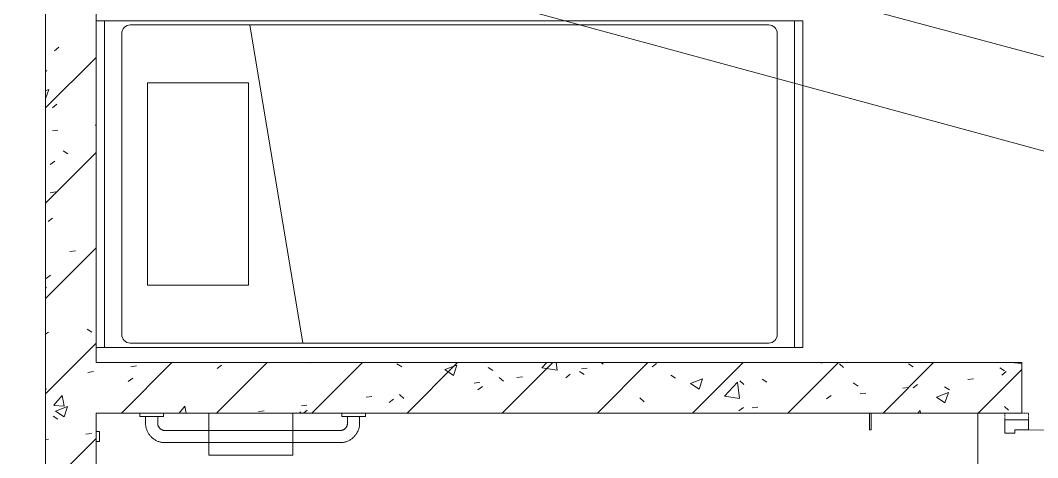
# Model space of a CAD drawing. Header units: millimetres. Extents: x -515342 to 330399, y -224905 to 507333.
# Drawn here: x -370551 to -367528, y 134931 to 136230 of the extents above; entities that cross this region are included whole.
import ezdxf

# ---------------------------------------------------------------- set-up
doc = ezdxf.new("R2010")
doc.units = ezdxf.units.MM
doc.linetypes.add('ASVP_Невидимые', pattern=[5, 3, -2])
for name, color, linetype, lineweight in [('Двери', 7, 'Continuous', 0), ('Мебель', 7, 'Continuous', 0), ('Перекрытие', 7, 'Continuous', 0), ('Сантехника', 7, 'Continuous', 0), ('Стены внутренние', 7, 'Continuous', 0), ('Стены перегородки', 7, 'Continuous', 0), ('экспертиза ДУ', 1, 'Continuous', 0)]:
    doc.layers.add(name, color=color, linetype=linetype, lineweight=lineweight)
pattern_1 = [(45, (-374025.76, 123368.6), (-141.4214, 141.4214), [])]
pattern_2 = [(50, (-374025.76, 123368.6), (364.368, -31.8783), [38.1, -419.1]), (355, (-374025.76, 123368.6), (-70.486, 382.113), [30.48, -335.28]), (100.451, (-373995.4, 123365.95), (293.885, 350.2334), [32.38, -356.18]), (46.184, (-374025.76, 123470.2), (542.158, -84.086), [57.15, -628.65]), (96.636, (-373980.6, 123463.2), (474.805, 494.855), [48.57, -534.27]), (351.184, (-374025.76, 123470.2), (474.81, 494.85), [45.72, -502.92]), (21, (-373974.96, 123444.8), (303.2285, -204.5305), [38.1, -419.1]), (326, (-373974.96, 123444.8), (123.604, 368.376), [30.48, -335.28]), (71.451, (-373949.7, 123427.76), (426.834, 163.843), [32.38, -356.18]), (37.5, (-374025.76, 123368.6), (6.1766, 169.1102), [16.764, -314.452, 16.764, -323.596, -336.55]), (37.5, (-374025.76, 123368.6), (6.1766, 169.1102), [-671.576, 16.764, -319.786]), (7.5, (-374025.76, 123368.6), (133.6389, 200.3615), [16.764, -177.292, 16.764, -306.832, -128.27]), (7.5, (-374025.76, 123368.6), (133.6389, 200.3615), [-517.652, 16.764, -111.506]), (327.5, (-374139.04, 123368.6), (271.1818, -11.4584), [16.764, -110.236, 16.764, -379.476, -525.78]), (327.5, (-374139.04, 123368.6), (271.1818, -11.4584), [-523.24, 16.764, -509.016]), (317.5, (-374189.84, 123368.6), (296.2585, 50.853), [16.764, -148.336, 16.764, -246.38, -373.38]), (317.5, (-374189.84, 123368.6), (296.2585, 50.853), [-428.244, 16.764, -356.616])]

# ---------------------------------------------------------------- blocks, each defined once
blk = doc.blocks.new('Кровать-Больница - 0970 x 2100 мм-V5-О_АР_П_2__3_400_План 2 этажа')
at = {"layer": 'Мебель'}
for p, q in [((-76.5, 659), (-76.5, 633.6)), ((893.5, 659), (893.5, 633.6)), ((-76.5, 633.6), (-76.5, -1415.6)), ((-76.5, 633.6), (893.5, 633.6)), ((893.5, -1415.6), (893.5, 633.6)), ((-38.4, 582.8), (855.4, 582.8)), ((-63.8, -1339.4), (-63.8, 557.4)), ((880.8, -1339.4), (880.8, 557.4)), ((108.5, 506.6), (108.5, 206.6)), ((108.5, 506.6), (708.5, 506.6)), ((708.5, 506.6), (708.5, 206.6)), ((880.8, 201.8), (-63.8, 45.1)), ((108.5, 206.6), (708.5, 206.6)), ((-38.4, -1364.8), (855.4, -1364.8)), ((-76.5, -1415.6), (-76.5, -1441)), ((-76.5, -1415.6), (893.5, -1415.6)), ((893.5, -1415.6), (893.5, -1441)), ((-76.5, -1441), (893.5, -1441))]:
    blk.add_line(p, q, dxfattribs=at)
for centre, start, end in [((-38.4, 557.4), 90, 180), ((855.4, 557.4), 360, 90), ((-38.4, -1339.4), 180, 270), ((855.4, -1339.4), 270, 0)]:
    blk.add_arc(centre, 25.4, start, end, dxfattribs=at)
blk = doc.blocks.new('Дверь_Деревянная_1 полотно - АР_Дверь_Санузел_1000х2000h_полотно__Г_Пр-V28-О_АР_П_2__3_400_План 2 этажа')
at = {"layer": 'Двери', "linetype": 'ASVP_Невидимые', "lineweight": 18}
for p, q in [((-550, -25), (-530, -25)), ((550, -25), (530, -25)), ((-550, -95), (-550, -75)), ((550, -95), (550, -75)), ((-530, -95), (-550, -95)), ((530, -95), (550, -95))]:
    blk.add_line(p, q, dxfattribs=at)
at = {"layer": 'Двери', "lineweight": 18}
for p, q in [((-530, -25), (-490, -25)), ((-530, -95), (-530, -25)), ((-490, -25), (-490, -55)), ((490, -25), (490, -55)), ((530, -25), (490, -25)), ((530, -95), (530, -25)), ((-500, -55), (-500, -95)), ((-500, -55), (-490, -55)), ((500, -55), (490, -55)), ((500, -55), (500, -95)), ((-530, -95), (-500, -95)), ((-500, -95), (-500, -1095)), ((-460, -95), (-500, -95)), ((-460, -95), (-460, -210)), ((530, -95), (500, -95)), ((-460, -280), (-460, -810)), ((-460, -880), (-460, -1095)), ((-500, -1095), (-460, -1095))]:
    blk.add_line(p, q, dxfattribs=at)
blk.add_arc((-500, -95), 1000, 270, 360, dxfattribs=at)
blk = doc.blocks.new('МГН_Санузел_Поручень горизонтальный - АР_Сантехнические приборы_МГН_Поручень горизонтальный-3156318-О_АР_П_2__3_400_План 2 этажа')
at = {"layer": 'Сантехника'}
for p, q in [((-595.8, 88), (-1115.8, 88)), ((-1115.8, 52), (-595.8, 52)), ((-1190.8, 10), (-1190.8, 0)), ((-1190.8, 10), (-1155.8, 10)), ((-1173.8, 30), (-1173.8, 10)), ((-1155.8, 10), (-1120.8, 10)), ((-1137.8, 10), (-1137.8, 30)), ((-1120.8, 0), (-1120.8, 10)), ((-590.8, 10), (-590.8, 0)), ((-590.8, 10), (-555.8, 10)), ((-573.8, 30), (-573.8, 10)), ((-555.8, 10), (-520.8, 10)), ((-537.8, 10), (-537.8, 30)), ((-520.8, 0), (-520.8, 10))]:
    blk.add_line(p, q, dxfattribs=at)
at = {"layer": 'Сантехника', "flags": 128}
for points in [[(-1115.8, 88), (-1118.1, 88), (-1120.4, 87.8), (-1122.7, 87.6), (-1125, 87.3), (-1127.3, 86.8), (-1129.6, 86.3), (-1131.8, 85.7), (-1134, 85.1), (-1136.2, 84.3), (-1138.4, 83.4), (-1140.5, 82.5), (-1142.6, 81.4), (-1144.6, 80.3), (-1146.6, 79.1), (-1148.5, 77.9), (-1150.4, 76.5), (-1152.3, 75.1), (-1154, 73.6), (-1155.8, 72), (-1157.4, 70.4), (-1159, 68.7), (-1160.5, 67), (-1161.9, 65.1), (-1163.3, 63.3), (-1164.6, 61.3), (-1165.8, 59.4), (-1166.9, 57.3), (-1168, 55.3), (-1169, 53.2), (-1169.9, 51), (-1170.7, 48.8), (-1171.4, 46.6), (-1172, 44.4), (-1172.5, 42.1), (-1173, 39.9), (-1173.3, 37.6), (-1173.6, 35.3), (-1173.7, 32.9), (-1173.8, 30.6), (-1173.8, 30)], [(-537.8, 30), (-537.8, 32.3), (-538, 34.6), (-538.2, 36.9), (-538.5, 39.2), (-539, 41.5), (-539.5, 43.8), (-540.1, 46), (-540.7, 48.2), (-541.5, 50.4), (-542.4, 52.6), (-543.3, 54.7), (-544.3, 56.8), (-545.5, 58.8), (-546.7, 60.8), (-547.9, 62.7), (-549.3, 64.6), (-550.7, 66.5), (-552.2, 68.2), (-553.8, 70), (-555.4, 71.6), (-557.1, 73.2), (-558.8, 74.7), (-560.7, 76.1), (-562.5, 77.5), (-564.5, 78.8), (-566.4, 80), (-568.5, 81.2), (-570.5, 82.2), (-572.6, 83.2), (-574.8, 84.1), (-577, 84.9), (-579.2, 85.6), (-581.4, 86.2), (-583.7, 86.7), (-585.9, 87.2), (-588.2, 87.5), (-590.5, 87.8), (-592.9, 87.9), (-595.2, 88), (-595.8, 88)], [(-1137.8, 30), (-1137.8, 30.9), (-1137.7, 31.8), (-1137.6, 32.6), (-1137.5, 33.5), (-1137.4, 34.4), (-1137.2, 35.2), (-1136.9, 36.1), (-1136.7, 36.9), (-1136.4, 37.8), (-1136.1, 38.6), (-1135.7, 39.4), (-1135.3, 40.2), (-1134.9, 40.9), (-1134.4, 41.7), (-1134, 42.4), (-1133.4, 43.1), (-1132.9, 43.8), (-1132.3, 44.5), (-1131.7, 45.2), (-1131.1, 45.8), (-1130.5, 46.4), (-1129.8, 47), (-1129.1, 47.5), (-1128.4, 48), (-1127.7, 48.5), (-1126.9, 49), (-1126.2, 49.4), (-1125.4, 49.8), (-1124.6, 50.2), (-1123.8, 50.5), (-1122.9, 50.8), (-1122.1, 51.1), (-1121.3, 51.3), (-1120.4, 51.5), (-1119.5, 51.7), (-1118.7, 51.8), (-1117.8, 51.9), (-1116.9, 52), (-1116, 52), (-1115.8, 52)], [(-595.8, 52), (-594.9, 52), (-594, 51.9), (-593.2, 51.8), (-592.3, 51.7), (-591.4, 51.6), (-590.6, 51.4), (-589.7, 51.1), (-588.9, 50.9), (-588, 50.6), (-587.2, 50.3), (-586.4, 49.9), (-585.6, 49.5), (-584.9, 49.1), (-584.1, 48.6), (-583.4, 48.2), (-582.7, 47.6), (-582, 47.1), (-581.3, 46.5), (-580.6, 45.9), (-580, 45.3), (-579.4, 44.7), (-578.8, 44), (-578.3, 43.3), (-577.8, 42.6), (-577.3, 41.9), (-576.8, 41.1), (-576.4, 40.4), (-576, 39.6), (-575.6, 38.8), (-575.3, 38), (-575, 37.1), (-574.7, 36.3), (-574.5, 35.5), (-574.3, 34.6), (-574.1, 33.7), (-574, 32.9), (-573.9, 32), (-573.8, 31.1), (-573.8, 30.2), (-573.8, 30)]]:
    blk.add_lwpolyline(points, dxfattribs=at)
blk = doc.blocks.new('2D_МГН_Санузел_Аксессуары - АР_Сантехнические приборы_Комплект 3-10688747-О_АР_П_2__3_400_План 2 этажа')
at = {"layer": 'Сантехника'}
for p, q in [((-124.1, 75), (-124.1, 85)), ((-124.1, 85), (-94.1, 85)), ((-94.1, 85), (-94.1, 75))]:
    blk.add_line(p, q, dxfattribs=at)
blk = doc.blocks.new('2D_МГН_Санузел_Аксессуары - АР_Сантехнические приборы_Универсальный травмобезопасный держатель _крючок_-10688742-О_АР_П_2__3_400_План 2 этажа')
at = {"layer": 'Сантехника'}
for p, q in [((-111.6, 75), (-111.6, 125)), ((-111.6, 125), (-106.6, 125)), ((-106.6, 125), (-106.6, 75))]:
    blk.add_line(p, q, dxfattribs=at)
blk = doc.blocks.new('2D_МГН_Санузел_Аксессуары - АР_Сантехнические приборы_Бесконтактная сушилка для рук-10688736-О_АР_П_2__3_400_План 2 этажа')
at = {"layer": 'Сантехника'}
for p, q in [((-234.1, 200), (-234.1, 75)), ((15.9, 200), (-234.1, 200)), ((15.9, 75), (15.9, 200))]:
    blk.add_line(p, q, dxfattribs=at)

msp = doc.modelspace()

# ---------------------------------------------------------------- hatches: boundary and pattern name
at = {"layer": 'Стены внутренние'}
h = msp.add_hatch(dxfattribs=at)
h.set_pattern_fill('FP_2', color=256, style=0, pattern_type=2)
h.set_pattern_definition(pattern_1)
h.paths.add_polyline_path([(-370325.759, 132763.6058), (-370325.759, 138763.6058), (-370475.759, 138763.6058), (-370475.759, 132763.6058)])
h = msp.add_hatch(dxfattribs=at)
h.set_pattern_fill('FP_3', color=256, style=0, pattern_type=2)
h.set_pattern_definition(pattern_2)
h.paths.add_polyline_path([(-370325.759, 132763.6058), (-370325.759, 138763.6058), (-370475.759, 138763.6058), (-370475.759, 132763.6058)])
h = msp.add_hatch(dxfattribs=at)
h.set_pattern_fill('FP_2', color=256, style=0, pattern_type=2)
h.set_pattern_definition(pattern_1)
h.paths.add_polyline_path([(-370325.759, 135063.6058), (-367575.759, 135063.6058), (-367575.759, 135213.6058), (-370325.759, 135213.6058)])
h = msp.add_hatch(dxfattribs=at)
h.set_pattern_fill('FP_3', color=256, style=0, pattern_type=2)
h.set_pattern_definition(pattern_2)
h.paths.add_polyline_path([(-370325.759, 135063.6058), (-367575.759, 135063.6058), (-367575.759, 135213.6058), (-370325.759, 135213.6058)])

# ---------------------------------------------------------------- linework, layer by layer
at = {"layer": 'Перекрытие'}
msp.add_line((-367705.759, 135063.6058), (-367705.759, 134063.6058), dxfattribs=at)
at = {"layer": 'Стены перегородки'}
for p, q in [((-370475.759, 138763.6058), (-370475.759, 132763.6058)), ((-370325.759, 135213.6058), (-370325.759, 138763.6058)), ((-367575.759, 135213.6058), (-370325.759, 135213.6058)), ((-367575.759, 135063.6058), (-367575.759, 135213.6058)), ((-370325.759, 135063.6058), (-367575.759, 135063.6058)), ((-370325.759, 132763.6058), (-370325.759, 135063.6058))]:
    msp.add_line(p, q, dxfattribs=at)
at = {"layer": 'экспертиза ДУ', "elevation": 0}
msp.add_lwpolyline([(-349451.0505, 130924.0085), (-455557.9375, 159815.0995), (-348577.2248, 131026.0762)], dxfattribs=at)

# ---------------------------------------------------------------- block references
at = {"layer": 'Двери', "rotation": 90.0000000000002}
msp.add_blockref('Дверь_Деревянная_1 полотно - АР_Дверь_Санузел_1000х2000h_полотно__Г_Пр-V28-О_АР_П_2__3_400_План 2 этажа', (-367650.759, 134513.6058), dxfattribs=at)
at = {"layer": 'Мебель', "rotation": 89.99999999999993}
msp.add_blockref('Кровать-Больница - 0970 x 2100 мм-V5-О_АР_П_2__3_400_План 2 этажа', (-369666.7525, 135335.1238), dxfattribs=at)
at = {"layer": 'Сантехника'}
for name, p, rotation in [('МГН_Санузел_Поручень горизонтальный - АР_Сантехнические приборы_МГН_Поручень горизонтальный-3156318-О_АР_П_2__3_400_План 2 этажа', (-370716.5547, 135063.6058), 180), ('2D_МГН_Санузел_Аксессуары - АР_Сантехнические приборы_Бесконтактная сушилка для рук-10688736-О_АР_П_2__3_400_План 2 этажа', (-369974.8336, 135138.6058), 180), ('2D_МГН_Санузел_Аксессуары - АР_Сантехнические приборы_Универсальный травмобезопасный держатель _крючок_-10688742-О_АР_П_2__3_400_План 2 этажа', (-368134.8336, 135138.6058), 180), ('2D_МГН_Санузел_Аксессуары - АР_Сантехнические приборы_Комплект 3-10688747-О_АР_П_2__3_400_План 2 этажа', (-370400.759, 134884.5312), 269.9999999999999)]:
    msp.add_blockref(name, p, dxfattribs=dict(at, rotation=rotation))

doc.saveas('drawing.dxf')
